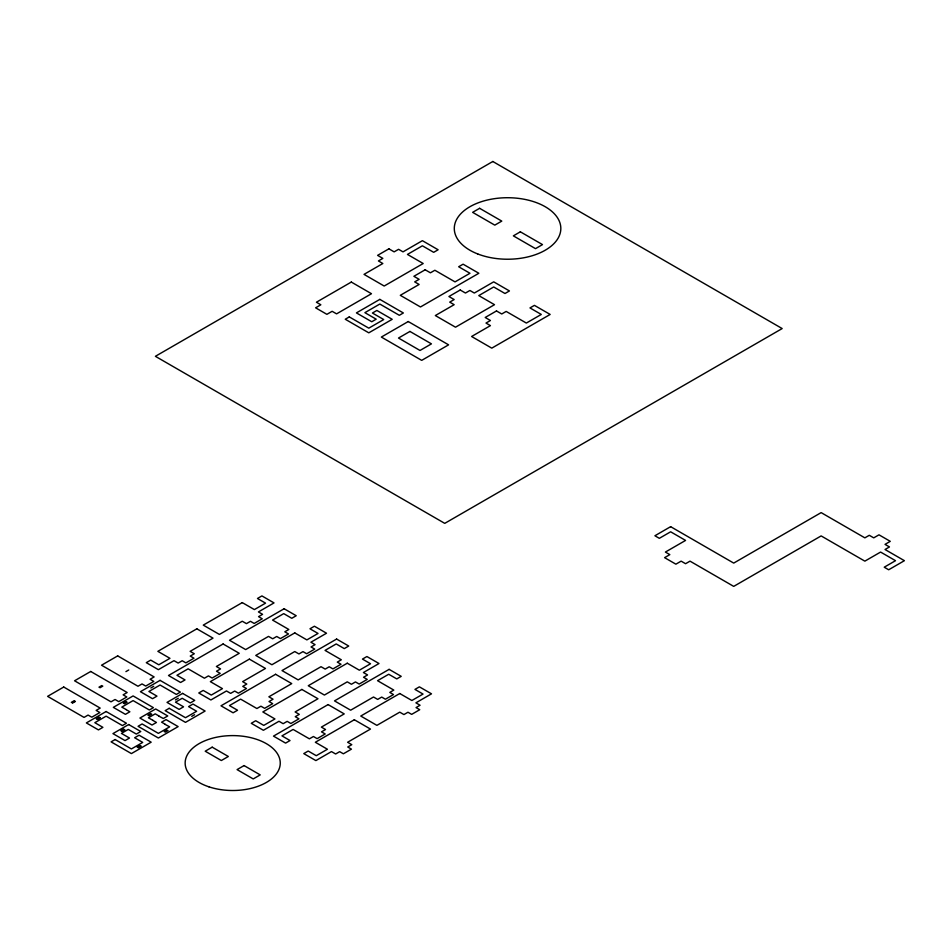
<?xml version="1.0" encoding="UTF-8"?>
<svg xmlns="http://www.w3.org/2000/svg" width="952" height="952" viewBox="0 0 952 952"><rect width="100%" height="100%" fill="white"/><g stroke="black" fill="none" stroke-linecap="round" stroke-linejoin="round"><path stroke-width="1.43" d="M71.317 702.374L74.161 700.731M71.983 702.754L74.827 701.112M98.948 687.189L101.793 685.547M125.926 671.612L128.758 669.97M72.566 703.088L75.398 701.446M99.96 687.772L102.804 686.13M96.235 718.736L99.079 717.094M123.308 703.219L126.14 701.588M96.902 719.117L99.746 717.487M150.844 687.975L153.689 686.344M124.319 703.802L127.151 702.171M97.485 719.462L100.317 717.82M120.809 730.708L123.641 729.065M147.869 715.19L150.714 713.548M121.463 731.088L124.307 729.446M175.406 699.946L178.25 698.304M148.881 715.773L151.713 714.131M122.046 731.422L124.891 729.791M137.124 747.118L139.968 745.476M164.184 731.6L167.028 729.958M137.79 747.498L140.622 745.868M191.733 716.356L194.565 714.726M165.196 732.183L168.04 730.541M138.361 747.832L141.205 746.201M158.877 715.952L155.247 713.845L148.381 717.808L152.867 720.271M165.231 724.282L161.602 722.175L166.041 719.617L178.143 726.602L158.377 738.026L138.064 726.293L142.098 723.96L158.377 733.361L169.67 726.84L165.208 724.424M152.82 720.378L156.449 722.473L152.011 725.031L139.908 718.046L155.652 708.954L167.754 715.952L163.316 718.51L158.853 716.094M126.235 709.68L129.865 711.775L125.426 714.345L113.324 707.36L133.101 695.936L153.403 707.669L149.369 709.99L133.101 700.601L121.796 707.122L126.283 709.585M492.815 161.495L155.39 356.31L444.751 523.362L782.175 328.559L492.815 161.495M388.904 248.829L377.599 255.362L382.847 258.385L378.408 260.943L382.847 263.514L364.021 274.378L384.192 286.028L423.2 263.514L407.456 254.422L422.39 245.806L433.684 252.328L438.122 249.769L422.39 240.677L403.017 251.863L398.579 249.305L394.14 251.863L388.904 248.829M351.312 282.066L316.409 302.224L320.848 304.783L315.6 307.805L326.893 314.338L332.141 311.304L336.58 313.863L371.482 293.716L351.312 282.066M479.63 208.31L472.632 212.344L494.79 225.136L501.787 221.102L479.63 208.31M425.175 269.785L413.882 276.306L419.13 279.329L414.691 281.887L419.13 284.458L400.292 295.322L420.475 306.972L478.844 273.272L463.1 264.192L458.662 266.75L469.967 273.272L455.032 281.887L434.862 270.249L430.423 272.808L425.175 269.785M349.289 316.909L345.255 319.241L368.793 332.831L392.2 319.313L376.861 310.459L372.422 313.029L383.727 319.551L368.793 328.166L349.289 316.909M379.824 299.38L356.417 312.899L371.756 321.752L376.195 319.182L364.89 312.661L379.824 304.045L399.328 315.302L403.362 312.97L379.824 299.38M520.351 231.812L513.354 235.858L535.512 248.65L542.497 244.605L520.351 231.812M460.209 290.003L448.916 296.524L454.163 299.559L449.725 302.117L454.163 304.688L435.326 315.552L455.508 327.202L494.505 304.688L478.773 295.596L493.707 286.98L505 293.502L509.439 290.943L493.707 281.851L474.334 293.037L469.895 290.479L465.457 293.037L460.209 290.003M408.241 321.538L381.347 337.067L421.7 360.368L448.594 344.838L408.241 321.538M409.931 331.439L398.495 338.043L420.01 350.467L431.446 343.862L409.931 331.439M496.492 310.947L485.199 317.48L490.435 320.503L485.996 323.061L490.435 325.632L471.609 336.496L491.779 348.146L550.161 314.446L534.417 305.366L529.978 307.924L541.283 314.446L526.349 323.061L506.178 311.423L501.74 313.982L496.492 310.947M63.736 687.035L47.6 696.352L84.05 717.403L88.084 715.071L91.785 717.201L99.853 712.548L96.152 710.406L100.186 708.086L63.736 687.035M90.714 671.469L74.565 680.787L111.015 701.826L115.061 699.494L118.75 701.636L126.818 696.971L123.129 694.841L127.163 692.509L90.714 671.469M117.679 655.892L101.543 665.21L137.992 686.261L142.026 683.929L145.727 686.059L153.796 681.406L150.095 679.264L154.129 676.943L117.679 655.892M196.85 628.82L157.853 651.346L169.956 658.332L158.794 664.782L150.725 660.117L146.287 662.675L158.389 669.673L173.99 660.664L178.155 663.068L182.189 660.736L185.89 662.878L193.958 658.213L190.269 656.083L194.303 653.75L190.126 651.346L212.998 638.137L196.85 628.82M242.272 602.604L203.276 625.119L219.412 634.437L242.272 621.239L246.449 623.643L250.483 621.311L254.184 623.453L262.252 618.788L258.551 616.658L262.585 614.326L258.42 611.922L274.021 602.913L261.907 595.916L257.468 598.487L265.548 603.14L254.386 609.589L242.272 602.604M106.124 711.513L86.358 722.925L98.461 729.91L102.899 727.352L94.831 722.687L106.124 716.166L122.403 725.567L126.438 723.234L106.124 711.513M160.067 680.371L140.432 691.699L152.534 698.697L156.973 696.126L148.905 691.473L160.067 685.023L176.346 694.424L180.38 692.092L160.067 680.371M223.101 643.98L168.492 675.503L180.594 682.489L185.033 679.93L176.965 675.265L188.127 668.828L204.406 678.217L208.44 675.896L212.141 678.026L220.209 673.373L216.509 671.231L220.543 668.899L216.378 666.495L239.238 653.298L223.101 643.98M284.124 608.745L229.515 640.268L245.664 649.585L268.524 636.388L272.688 638.792L276.723 636.471L280.423 638.602L288.492 633.949L284.803 631.807L288.837 629.474L272.558 620.085L283.72 613.635L291.788 618.3L296.227 615.73L284.124 608.745M128.675 724.532L112.943 733.611L125.045 740.608L129.484 738.038L121.416 733.385L128.27 729.422L136.338 734.075L140.777 731.517L128.675 724.532M182.617 693.389L167.016 702.397L179.119 709.383L183.558 706.824L175.489 702.159L182.213 698.28L190.281 702.933L194.72 700.374L182.617 693.389M249.353 659.129L210.344 681.644L222.447 688.641L211.285 695.079L203.216 690.426L198.778 692.985L210.88 699.97L226.481 690.973L230.658 693.377L234.692 691.045L238.393 693.187L246.461 688.522L242.76 686.392L246.794 684.06L242.629 681.644L265.489 668.447L249.353 659.129M294.775 632.902L255.767 655.428L271.903 664.746L294.775 651.549L298.94 653.953L302.974 651.62L306.675 653.75L314.743 649.097L311.042 646.967L315.076 644.635L310.911 642.219L326.512 633.223L314.41 626.226L309.971 628.796L318.039 633.449L306.877 639.899L294.775 632.902M115.132 739.537L111.098 741.87L131.4 753.591L151.178 742.179L139.075 735.194L134.637 737.752L142.705 742.405L131.4 748.938L115.132 739.537M169.206 708.312L165.172 710.644L185.485 722.378L205.12 711.037L193.006 704.052L188.567 706.61L196.647 711.263L185.485 717.713L169.206 708.312M275.592 674.29L220.995 705.813L233.097 712.798L237.536 710.24L229.468 705.575L240.63 699.137L256.897 708.526L260.931 706.194L264.632 708.336L272.7 703.671L269.011 701.541L273.045 699.208L268.869 696.804L291.74 683.607L275.592 674.29M336.615 639.054L282.018 670.577L298.154 679.895L321.014 666.697L325.191 669.101L329.225 666.769L332.926 668.911L340.995 664.246L337.294 662.116L341.328 659.784L325.048 650.394L336.211 643.945L344.291 648.609L348.729 646.039L336.615 639.054M301.844 689.438L262.835 711.953L274.95 718.95L263.775 725.388L255.707 720.735L251.268 723.294L263.383 730.279L278.984 721.271L283.149 723.687L287.183 721.354L290.884 723.484L298.952 718.831L295.251 716.689L299.285 714.369L295.12 711.953L317.98 698.756L301.844 689.438M347.266 663.211L308.258 685.737L324.406 695.055L347.266 681.846L351.431 684.262L355.465 681.929L359.166 684.06L367.234 679.407L363.545 677.265L367.579 674.944L363.402 672.528L379.003 663.52L366.901 656.535L362.462 659.093L370.53 663.758L359.368 670.208L347.266 663.211M212.189 747.165L205.204 751.211L221.34 760.529L228.337 756.483L212.189 747.165M328.095 704.587L273.486 736.122L285.588 743.107L290.027 740.549L281.959 735.884L293.121 729.446L309.4 738.835L313.434 736.503L317.135 738.645L325.203 733.98L321.502 731.85L325.536 729.518L321.371 727.114L344.231 713.905L328.095 704.587M389.118 669.363L334.509 700.886L350.645 710.204L373.517 697.007L377.682 699.411L381.716 697.078L385.417 699.22L393.485 694.555L389.784 692.425L393.819 690.093L377.551 680.692L388.713 674.254L396.782 678.907L401.22 676.348L389.118 669.363M244.069 765.575L237.072 769.609L253.22 778.926L260.205 774.892L244.069 765.575M670.636 526.67L654.905 535.762L659.343 538.32L670.636 531.799L685.571 540.415L665.388 552.065L669.827 554.623L664.591 557.658L675.884 564.179L681.132 561.144L685.571 563.715L690.01 561.144L733.718 586.384L821.148 535.917L864.856 561.144L880.588 552.065L895.523 560.68L884.229 567.202L888.668 569.772L904.4 560.68L885.027 549.506L889.466 546.936L885.027 544.377L890.275 541.343L878.982 534.822L873.734 537.856L869.295 535.298L864.856 537.856L821.148 512.616L733.718 563.096L670.636 526.67M354.334 719.748L315.338 742.262L327.44 749.248L316.278 755.698L308.21 751.045L303.771 753.603L315.874 760.588L331.474 751.58L335.639 753.996L339.674 751.663L343.375 753.794L351.443 749.141L347.754 746.999L351.788 744.666L347.611 742.262L370.483 729.065L354.334 719.748M399.757 693.52L360.76 716.047L376.897 725.364L399.757 712.156L403.934 714.571L407.968 712.239L411.669 714.369L419.737 709.716L416.036 707.574L420.07 705.242L415.905 702.838L431.506 693.829L419.392 686.844L414.953 689.403L423.033 694.067L411.871 700.505L399.757 693.52M477.714 253.946A53.264 30.75 0 0 0 560.692 230.67A53.264 30.75 0 0 0 484.294 200.812A53.264 30.75 0 0 0 477.714 253.946M208.928 786.828A47.552 27.453 0 0 0 280.257 763.052A47.552 27.453 0 0 0 208.928 739.276A47.552 27.453 0 0 0 208.928 786.828"/></g></svg>
